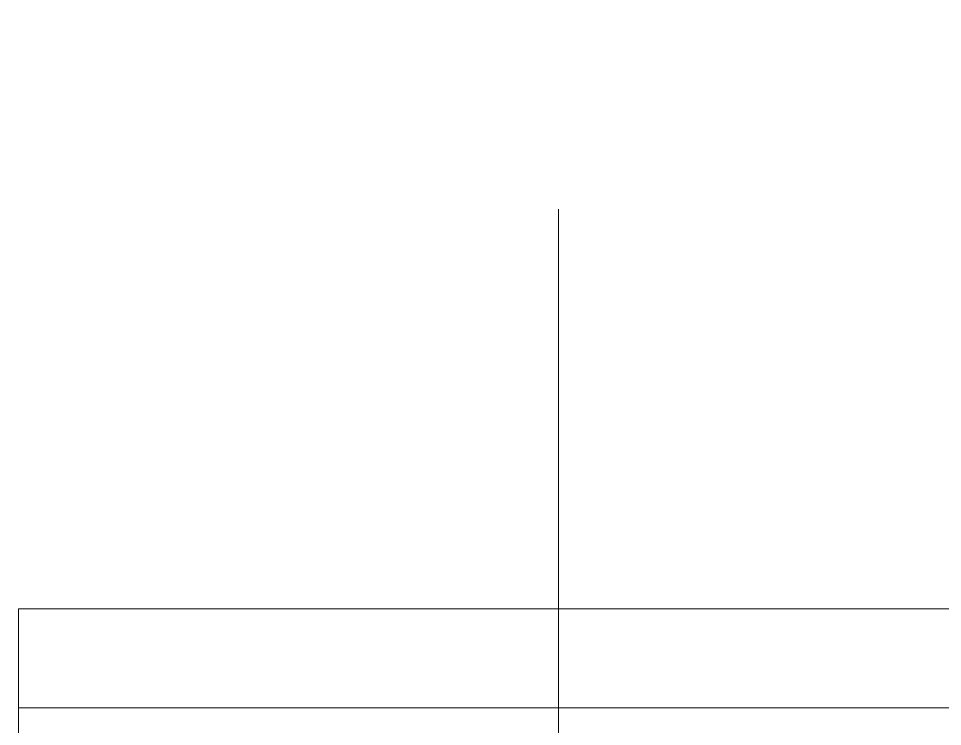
# Model space of a CAD drawing. Header units: millimetres. Extents: x -187347 to 135007, y -6415 to 292048.
# Drawn here: x -63485 to -62552, y 386 to 1101 of the extents above; entities that cross this region are included whole.
import ezdxf

# ---------------------------------------------------------------- set-up
doc = ezdxf.new("R2010")
doc.units = ezdxf.units.MM
doc.header["$LTSCALE"] = 100
doc.linetypes.add('Z_LINE-CNTR', pattern=[17, 12, -2, 1, -2])
doc.layers.add('A-WALL', color=7, linetype='Continuous', lineweight=5)
doc.layers.add('S-GRID', color=7, linetype='Continuous', lineweight=5)

msp = doc.modelspace()

# ---------------------------------------------------------------- linework, layer by layer
at = {"layer": 'A-WALL'}
for p, q in [((-63484.91, 505), (-63307.38, 505)), ((-63484.91, 405), (-63484.91, 505)), ((-63182.38, 505), (-63484.91, 505)), ((-63057.38, 505), (-63307.38, 505)), ((-62697.38, 505), (-63182.38, 505)), ((-63057.38, 505), (-62697.38, 505)), ((-62697.38, 505), (-57107.38, 505)), ((-57157.38, 505), (-62697.38, 505)), ((-63484.91, 355), (-63484.91, 405)), ((-63484.91, 405), (-63182.38, 405)), ((-62697.38, 405), (-63182.38, 405)), ((-62697.38, 405), (-57157.38, 405))]:
    msp.add_line(p, q, dxfattribs=at)
at = {"layer": 'S-GRID', "color": 152, "linetype": 'Z_LINE-CNTR'}
msp.add_line((-62939.88, 111408.77), (-62939.88, -6038.24), dxfattribs=at)

doc.saveas('drawing.dxf')
